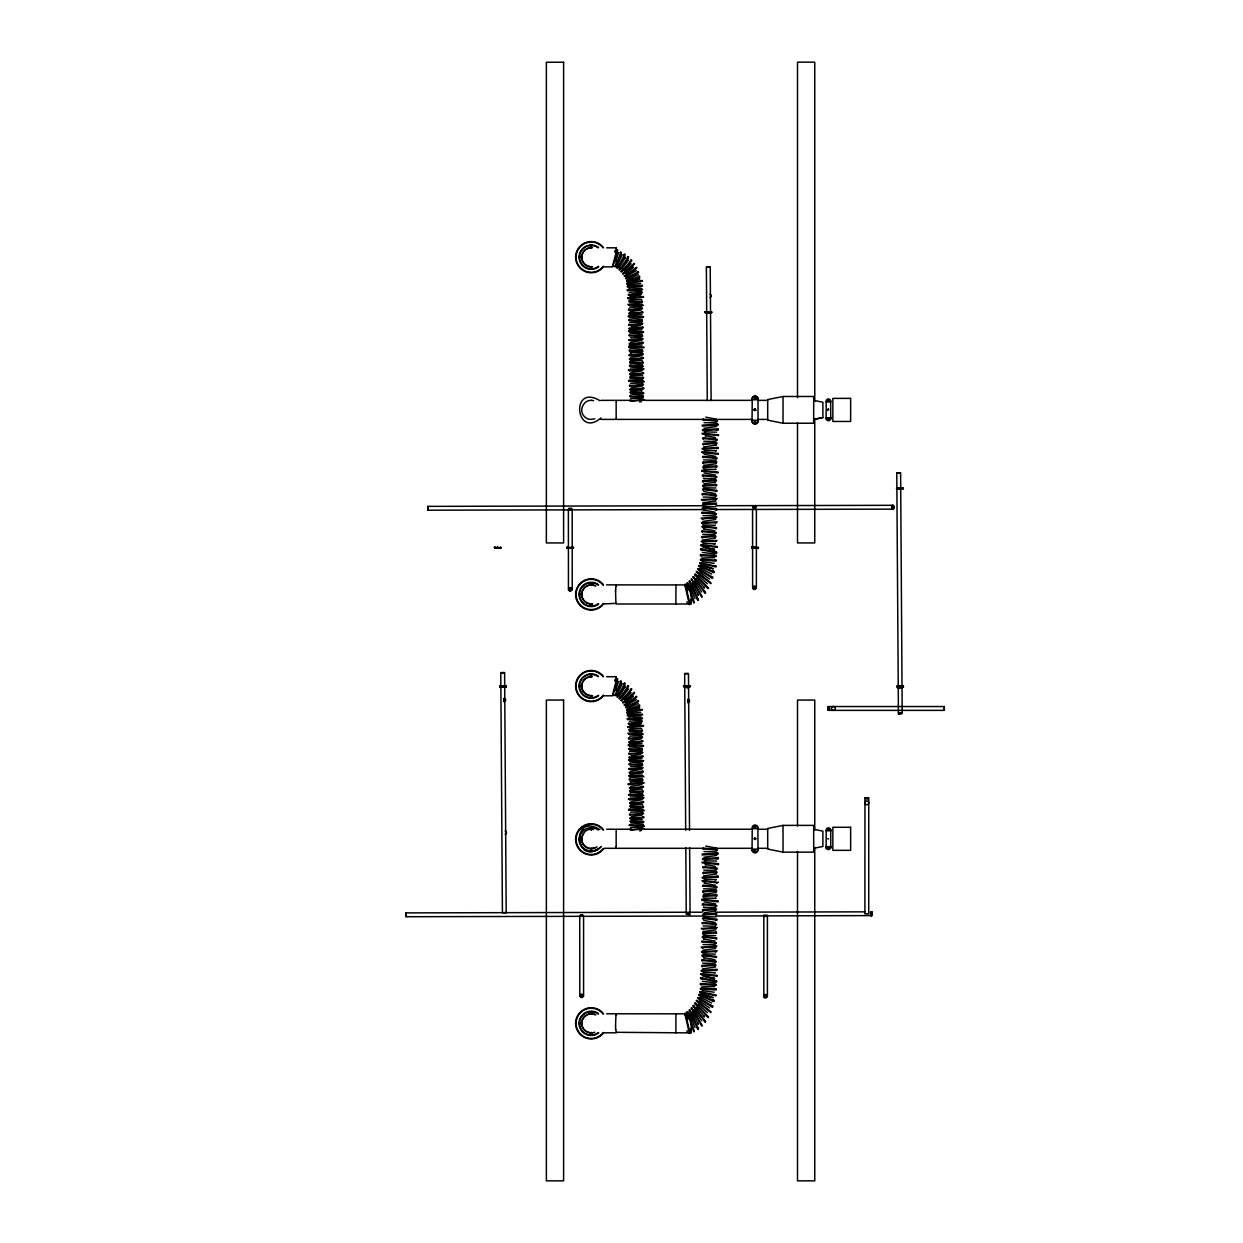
<?xml version="1.0" encoding="UTF-8"?>
<svg xmlns="http://www.w3.org/2000/svg" width="1243" height="1243" viewBox="0 0 1243 1243"><rect width="100%" height="100%" fill="white"/><g stroke="black" fill="none" stroke-linecap="round" stroke-linejoin="round"><path stroke-width="1.5" d="M568.455 589.726L568.377 509.49L572.215 509.49L572.215 589.726L568.641 589.726M579.797 996.296L579.735 916.06L583.573 916.06L583.573 996.296L579.999 996.296M752.559 509.91L752.621 588.25L756.381 588.25L756.381 509.91M763.839 996.606L763.839 916.371M829.407 710.297L829.407 706.537L944.307 706.537L944.307 710.375L829.407 710.375L829.407 708.945M864.895 913.76L864.957 798.861L868.733 798.861L868.733 913.76M944.307 710.297L944.307 706.537M871.809 915.407L870.644 915.656L870.628 911.834L871.778 911.834L871.794 915.656L871.778 911.834M892.381 509.071L892.365 505.311L892.396 506.724M716.201 509.537L893.515 509.133L893.546 507.719L893.515 505.311L716.186 505.715M615.565 591.482L615.922 603.414M570.879 589.384C568.812 589.042 571.998 589.617 569.434 589.788M754.206 588.172C754.812 587.022 754.081 587.908 754.206 588.964M615.565 591.559L615.627 589.306M405.979 914.801L406.01 916.728L406.01 912.89L702.202 912.207M704.579 509.568L427.747 510.205L427.716 507.797L427.747 506.367L702.637 505.746M758.028 421.439L758.044 398.63M752.046 850.336L752.233 826.89A3.061 3.061 0 0 1 757.888 826.875L758.028 850.321M826.098 418.705L826.238 400.479A2.377 2.377 0 0 1 830.65 400.526L830.744 418.705M615.627 589.4L616.155 584.863L616.45 586.028M758.059 399.826L757.888 397.978A3.061 3.061 0 0 0 752.233 397.993L752.046 421.439M758.059 827.589L757.997 828.724L752.093 828.661M830.759 401.023L830.712 401.909L826.129 401.909M826.067 830.744L830.775 830.806L830.635 829.361A2.377 2.377 0 0 0 826.238 829.376L826.098 847.602M830.775 830.806L830.759 829.92L830.744 847.602M752.046 420.305L752.201 422.03A3.061 3.061 0 0 0 757.873 422.076L758.012 420.243L752.046 420.258L751.999 421.144M752.201 850.927L752.046 849.14L758.012 849.14L757.873 850.973A3.061 3.061 0 0 1 752.201 850.973M751.999 850.103L752.046 849.202M826.051 418.487L830.728 417.788L830.619 419.202A2.377 2.377 0 0 1 826.207 419.202L826.207 419.171M826.098 846.669L826.207 848.099A2.377 2.377 0 0 0 830.619 848.099L830.728 846.669L826.098 846.716L826.207 848.068M503.928 699.141C505.342 701.285 503.741 699.887 504.378 699.84M702.171 426.131L718.097 424.997L716.512 425.277M702.171 425.122L718.05 424.189L716.465 424.453M702.171 433.279L718.625 434.848M702.466 429.829L718.392 428.788M702.155 433.931L718.578 435.594M702.528 430.637L718.392 429.705L716.791 429.969M704.02 422.667L716.232 422.853M703.849 428.353L716.729 426.473M702.311 449.236L718.174 448.303L716.574 448.583M702.248 448.443L718.159 447.387M703.802 441.281L716.015 441.451M703.631 446.967L716.496 445.087M704.113 450.587L716.325 450.774L715.113 450.883M703.569 459.879L715.797 460.143M701.301 499.562L717.164 498.629L715.595 498.894M703.895 469.201L716.108 469.388L714.896 469.497M703.973 472.915L715.486 475.028M701.083 518.176L716.947 517.243L715.378 517.508M703.678 487.815L715.89 487.986M703.756 491.529L715.284 493.564M702.746 521.407L715.626 519.527M702.699 534.335L714.927 534.506M702.528 540.021L715.393 538.219M715.719 456.414L704.191 454.239M715.58 478.757L703.367 478.415L704.563 478.586M718.345 454.301L701.938 452.452L703.538 452.809M718.407 453.446L701.969 451.784L703.569 452.126M715.346 497.355L703.15 497.029M715.844 500.991L702.979 502.716M718.128 472.915L701.72 471.05L703.32 471.423M718.19 472.06L701.751 470.398L703.352 470.74M715.673 506.678L703.46 506.352L704.657 506.507M715.455 525.292L703.243 524.966M717.289 521.842L701.378 522.79L702.932 522.868M717.071 540.441L701.161 541.404L702.715 541.482M717.242 547.355L700.834 545.491L702.435 545.863M717.32 546.5L700.866 544.838L702.466 545.18M702.171 855.029L718.097 853.879L716.512 854.174M702.171 854.019L718.05 853.086L716.465 853.351M702.155 862.828L718.578 864.491L716.916 864.506M702.171 862.176L718.64 863.636M702.528 859.535L718.392 858.587L716.791 858.866M702.466 858.727L718.392 857.577M704.02 851.564L716.232 851.735M702.311 878.133L718.174 877.201L716.574 877.465M702.248 877.34L718.174 876.191L716.574 876.47M703.849 857.25L716.714 855.448M703.802 870.162L716.015 870.349L714.803 870.473M703.631 875.864L716.496 873.969M704.113 879.485L716.325 879.671L715.113 879.78M703.569 888.776L715.797 889.04M701.301 928.459L717.164 927.527L715.595 927.791M703.895 898.099L716.108 898.269L714.896 898.394M703.973 901.812L715.502 903.847M701.083 947.073L716.947 946.141L715.378 946.405M703.678 916.697L715.89 916.883M703.756 920.426L715.284 922.461M701.207 971.187L717.071 970.255L715.471 970.519M701.161 970.395L717.071 969.338M702.746 950.305L715.626 948.502M702.699 963.216L714.927 963.403M702.528 968.918L715.393 967.101M715.719 885.311L704.191 883.136L705.325 883.478M715.58 907.639L703.367 907.312L704.563 907.483M718.407 882.344L701.969 880.681L703.569 881.023M715.346 926.253L703.15 925.926M715.844 929.888L702.979 931.613L704.237 931.582M718.128 901.812L701.72 899.948L703.32 900.32M718.19 900.957L701.751 899.295L703.352 899.637M715.673 935.575L703.46 935.249L704.657 935.404M715.455 954.173L703.243 953.847L704.439 954.018M717.289 950.724L701.378 951.781L702.932 951.765M717.242 976.252L700.834 974.388L702.435 974.761M717.32 975.398L700.866 973.735L702.466 974.077M570.335 589.772L571.143 589.788M580.792 996.342L582.081 996.094M614.726 252.08L614.881 250.729M614.726 680.962L614.881 679.61M427.747 510.205L427.747 506.367M406.01 916.728L704.144 916.044M573.52 547.697L571.05 546.951M570.708 589.182L570.226 589.772M571.065 589.741L571.159 588.84M581.74 996.824L582.516 996.094M704.734 312.335L705.527 312.335L704.719 312.35M711.524 312.195C710.841 312.35 711.4 312.677 711.167 311.651C716.621 313.562 693.796 311.309 711.524 312.77M687.954 700.384L688.109 701.503L688.032 700.415M755.868 398.04C754.299 398.133 754.703 398.102 755.837 397.838M755.651 422.667C754.703 421.688 754.283 422.309 755.822 422.511M752.497 546.967L758.525 547.697L751.72 548.116M755.324 588.048L753.615 588.296L754.889 587.38M754.268 850.989C755.853 851.781 755.449 850.538 754.268 851.284M829.034 400.666L827.838 400.308L828.988 400.805M828.972 419.373L827.885 419.342M829.034 829.563L827.807 829.361L829.034 829.252M829.423 848.223L828.444 849.218L827.465 848.239M897.104 487.707L903.412 488.452L897.384 489.214L897.399 487.722L896.591 488.033M683.557 686.245C690.036 690.751 690.486 683.961 690.409 686.695M903.614 686.695C902.045 684.473 904.314 687.907 902.744 687.224M616.155 400.65L616.155 419.124M615.86 586.121L616.31 585.235M616.155 829.532L616.155 848.006M616 1014.055L615.549 1025.211M503.477 686.959L502.172 686.54L503.431 686.167M707.516 312.754L708.168 311.822M687.239 686.183L687.022 687.239L686.291 686.369M754.05 409.864L754.532 409.025M755.666 410.206L755.34 409.087M754.517 838.062L755.713 838.668L755.247 839.584M899.109 488.685L900.491 488.623M900.569 686.804L899.466 686.245M752.093 398.692L752.248 398.055A3.061 3.061 0 0 1 757.904 398.04M758.075 421.144L757.873 422.03A3.045 3.045 0 0 1 752.201 422.03M830.619 419.171L830.728 417.819L826.098 417.819M830.619 848.052L830.728 846.716M616.388 603.321L604.3 603.927M616.388 695.179L616.155 676.72L606.615 676.72M615.673 1029.437L616.388 1032.218M614.99 265.847C614.12 270.725 623.069 247.823 620.148 252.702M614.99 694.744C614.12 699.623 623.069 676.72 620.148 681.599M615.44 266.064C614.524 270.927 623.66 248.149 620.708 252.997M615.44 694.961C614.524 699.825 623.66 677.047 620.708 681.894M615.891 261.45L618.548 252.484M615.891 690.347L618.548 681.366M622.261 254.66L617.072 265.862M622.261 683.541L617.072 694.744M612.473 266.204L616.963 249.625L616.155 251.288M612.473 695.101L616.777 678.523M616.839 251.552L617.647 249.905L613.032 266.375M616.839 680.449L617.647 678.802L613.032 695.272M753.507 587.551L754.33 587.38M754.75 588.203L754.656 587.349M829.376 419.59L827.496 419.59M827.885 847.975L828.972 848.596L828.009 847.726M617.243 267.385C615.813 272.108 627.451 249.998 623.939 254.691M617.243 696.266C615.813 701.005 627.451 678.896 623.939 683.588M617.616 267.633C616.14 272.326 627.948 250.356 624.406 255.017M617.616 696.531C616.14 701.223 627.948 679.253 624.406 683.914M500.991 547.479L494.077 547.697L500.991 547.914M566.839 547.262L566.839 548.116M506.336 686.897C505.513 684.194 506.569 687.938 505.559 687.224M571.05 548.443L573.629 547.697M683.541 686.245L689.818 685.732M751.735 547.262L751.735 548.116M758.494 547.914L757.609 548.443L758.23 547.106M896.607 488.033L896.623 488.872M903.366 488.685L902.48 489.198L903.117 487.862M496.858 548.225L498.101 548.039L497.542 547.215M708.728 312.692L707.407 312.739M754.221 409.304L754.408 410.61M755.573 410.408L755.495 409.227M686.167 686.385L687.488 686.307M687.519 686.804L686.4 687.115M754.392 826.471C756.086 829.609 754.936 823.472 755.309 827.667M754.221 838.357L754.128 839.18M755.713 838.668L754.61 839.413M900.74 686.804L899.357 686.54L900.6 686.649M606.615 247.823L616.155 247.823L616.233 266.888M616.155 1015.003L616.155 1013.76L616.45 1014.925M619.325 269.125C617.351 273.569 631.506 252.873 627.466 257.254M619.325 698.022C617.351 702.466 631.506 681.77 627.466 686.152M619.635 269.405C617.647 273.817 631.941 253.261 627.855 257.612M755.682 423.459L755.666 421.113L753.646 422.294L755.697 423.335L754.33 423.459M619.635 698.302C617.647 702.715 631.941 682.158 627.855 686.509M829.532 829.407L829.003 830.324L827.418 829.407L829.003 828.506L829.532 829.407M829.003 848.223L827.885 848.239M624.763 258.202L625.617 257.208L619.356 267.245M624.763 687.099L625.617 686.105L619.356 696.142M621.236 271.067C618.796 275.107 635.142 256.384 630.636 260.331M621.236 699.964C618.796 703.989 635.142 685.281 630.636 689.228M621.516 271.378C619.045 275.387 635.515 256.819 630.978 260.735M621.516 700.275C619.045 704.284 635.515 685.716 630.978 689.632M687.938 701.953L688.591 700.524M754.579 826.409L754.579 827.465M764.989 996.171L765.719 997.057L766.356 995.721M624.172 270.461C622.463 272.87 633.495 261.76 630.512 264.091M624.172 699.358C622.463 701.767 633.495 690.657 630.512 692.988M497.977 547.386L496.936 547.34L497.107 548.349M708.65 312.832L707.609 312.987M502.281 686.245L503.151 685.981M755.542 410.206L754.081 409.895M827.916 410.299L828.646 409.102M754.703 547.231L754.765 548.427L755.573 547.526M500.882 548.116L500.09 548.443L500.727 547.106M566.824 547.262L568.688 546.967M573.489 548.116L572.712 548.443L573.349 547.106M751.72 547.262L752.528 546.967L752.512 548.427L752.217 546.951M622.976 273.196C620.148 276.707 638.249 260.455 633.402 263.873M622.976 702.093C620.148 705.589 638.249 689.352 633.402 692.771M623.225 273.553C620.381 277.034 638.591 260.937 633.712 264.324M623.225 702.45C620.381 705.915 638.591 689.834 633.712 693.221M600.99 417.974C575.291 439.432 570.366 382.844 599.887 400.681M600.99 846.871C575.291 868.313 570.366 811.726 599.887 829.578M625.851 273.056C623.877 275.169 636.23 265.474 632.967 267.494M625.851 701.953C623.877 704.066 636.23 694.371 632.967 696.391M624.561 275.495C621.438 278.385 640.782 264.977 635.686 267.804M624.561 704.393C621.438 707.283 640.782 693.874 635.686 696.686M624.778 275.915C621.624 278.774 641.093 265.536 635.965 268.317M624.778 704.812C621.624 707.671 641.093 694.433 635.965 697.214M754.19 397.17L755.977 397.154M569.822 588.498L569.496 589.741M754.19 826.051L755.977 826.051M755.962 852.03L754.175 852.03M765.719 996.529L765.719 997.274M627.187 275.899L626.317 276.474L636.338 270.601M636.338 699.498L626.456 705.371M707.562 311.993L708.603 312.04M900.522 687.068L899.481 686.711M499.826 685.872L506.181 685.887M625.944 277.95C622.634 280.203 642.693 269.824 637.473 271.999M625.944 706.847C622.634 709.1 642.693 698.706 637.473 700.897M626.13 278.463C622.805 280.669 642.988 270.477 637.737 272.621M626.13 707.36C622.805 709.567 642.988 699.374 637.737 701.518M765.051 996.606L766.076 996.264L764.911 996.389M638.265 274.656L627.295 279.38M638.265 703.554L627.295 708.261M581.988 996.777L581.693 996.342M710.126 297.388L710.375 297.295A1.709 1.709 0 0 0 710.375 294.342L709.971 294.171M569.978 588.762L570.521 590.518M505.652 834.084L505.233 834.255A1.709 1.709 0 0 0 505.233 830.961L505.652 831.132M627.109 280.576C623.722 282.145 643.983 274.843 638.762 276.381M627.109 709.458C623.722 711.043 643.983 703.74 638.762 705.278M627.264 281.229C623.877 282.751 644.262 275.666 638.995 277.158M627.264 710.126C623.877 711.649 644.262 704.563 638.995 706.055M900.15 489.167L899.279 488.856M686.493 686.027L687.27 686.058M827.683 838.637L828.568 839.087M628.678 282.006L627.606 282.347L639.819 278.976L632.143 280.98M628.678 710.903L627.606 711.245L639.819 707.873L632.143 709.877M641.155 294.125L630.263 296.906M594.775 418.813L590.068 419.419A9.54 9.54 0 0 1 583.899 416.032C578.725 410.237 583.464 400.075 591.233 400.355M594.775 847.71L590.068 848.301A9.54 9.54 0 0 1 583.899 844.929C578.725 839.134 583.464 828.972 591.233 829.236A9.54 9.54 0 0 1 593.61 829.594M637.799 294.886L639.834 294.405M637.799 723.783L641.155 723.022L630.263 725.803M628.911 281.757L630.108 281.477M628.911 710.654L630.108 710.375M631.102 311.511L630.123 311.744L641.186 310.02M631.289 326.738C628.647 327.593 644.107 325.153 640.176 325.355M641.714 340.52L630.512 342.182M641.916 355.731L630.714 357.394M631.289 755.635C628.647 756.474 644.107 754.05 640.176 754.252M641.714 769.401L630.512 771.08M641.916 784.628L630.714 786.291M707.267 400.619L706.381 267.09L707.811 267.027L710.219 267.059L711.105 400.603M898.425 712.892L896.778 472.915L898.705 472.853L900.616 472.899L902.2 712.876L898.44 712.907L902.2 712.876M502.421 912.642L500.774 672.681L502.188 672.618L504.611 672.649L506.196 912.626L502.918 912.688M685.685 830.371L684.66 673.613L686.074 673.551L688.482 673.582L689.523 830.34M506.119 912.642L505.233 912.595M686.245 914.118L690.02 914.693M628.072 283.124L626.705 283.42L642.305 280.467M628.072 712.021L626.705 712.301L642.305 709.349M628.834 295.119C625.089 296.036 646.842 291.903 641.357 292.758M628.834 724.016C625.089 724.933 646.842 720.8 641.357 721.655M628.725 294.436C624.949 295.306 646.78 291.39 641.279 292.198M783.028 396.486L767.692 399.562L767.692 420.165L783.028 423.241L813.683 423.241L813.683 396.486L783.028 396.486L783.028 423.241M628.725 723.333C624.949 724.203 646.78 720.287 641.279 721.095M783.028 825.383L767.692 828.46L767.692 849.062L783.028 852.139L813.683 852.139L813.683 825.383L783.028 825.383L783.028 852.139M628.135 283.668L626.767 283.948L642.413 281.151M822.882 417.586L813.683 419.404L822.882 417.586L822.882 402.25L813.683 400.355M628.135 712.565L626.767 712.845L642.413 710.048M813.683 848.301L822.882 846.483L822.882 831.147L813.683 829.236M714.772 482.626C718.563 481.709 700.834 484.117 704.455 484.071M714.772 911.523C718.563 910.606 700.834 913.015 704.455 912.968M639.632 401.955L641.528 401.613M639.632 830.852L641.528 830.51M629.113 297.745L627.731 297.963L643.486 296.518M629.3 312.972C625.555 313.858 647.587 311.807 641.947 311.807M629.502 328.183C625.757 329.084 647.774 327.033 642.149 327.033M629.704 343.41C625.944 344.295 647.976 342.245 642.336 342.245M629.906 358.621C626.146 359.522 648.178 357.471 642.538 357.471M630.092 373.848C626.348 374.733 648.364 372.682 642.74 372.682M630.294 389.075C626.534 389.96 648.566 387.909 642.926 387.909M644.697 399.951L630.683 401.318M629.113 726.642L627.731 726.86L643.486 725.415M629.3 741.869C625.555 742.755 647.587 740.704 641.947 740.704M629.502 757.08C625.757 757.981 647.774 755.93 642.149 755.93M629.704 772.307C625.944 773.193 647.976 771.142 642.336 771.142M629.906 787.518C626.146 788.419 648.178 786.368 642.538 786.368M630.092 802.745C626.348 803.631 648.364 801.58 642.74 801.58M630.294 817.956C626.534 818.857 648.566 816.806 642.926 816.806M628.974 309.771C625.136 310.672 647.183 308.637 641.606 308.621M629.16 324.998C625.338 325.899 647.37 323.848 641.808 323.833M629.362 340.209C625.54 341.11 647.572 339.075 642.01 339.059M629.564 355.436C625.726 356.337 647.774 354.286 642.211 354.286M629.766 370.663C625.928 371.564 647.96 369.513 642.398 369.497M629.952 385.874C626.13 386.775 648.162 384.724 642.6 384.724M628.974 738.668C625.136 739.569 647.183 737.519 641.606 737.519M629.16 753.895C625.338 754.796 647.37 752.745 641.808 752.73M629.362 769.106C625.54 770.007 647.572 767.956 642.01 767.956M629.564 784.333L628.166 784.551L643.921 783.106M629.766 799.544C625.928 800.445 647.96 798.41 642.398 798.394M629.952 814.771C626.13 815.672 648.162 813.621 642.6 813.621M628.911 309.087C625.058 309.927 647.152 308.124 641.59 308.062M629.113 324.314C625.26 325.153 647.354 323.335 641.776 323.289M629.3 339.525C625.462 340.38 647.541 338.562 641.978 338.5M629.502 354.752C625.664 355.591 647.743 353.773 642.18 353.727M629.704 369.963L628.29 370.165L644.092 368.891M629.89 385.19C626.052 386.029 648.131 384.211 642.569 384.165M630.092 400.401C626.254 401.256 648.333 399.438 642.771 399.376M628.911 737.985C625.058 738.824 647.152 737.006 641.59 736.959M629.113 753.196C625.26 754.05 647.354 752.233 641.776 752.17M629.3 768.423C625.462 769.262 647.541 767.459 641.978 767.397M629.502 783.634L628.088 783.851L643.905 782.562M629.704 798.861L628.29 799.063L644.092 797.788M629.89 814.087C626.052 814.926 648.131 813.108 642.569 813.062M630.092 829.299C626.254 830.153 648.333 828.335 642.771 828.273M629.144 298.304L627.746 298.506L643.548 297.217M629.331 313.531C625.586 314.37 647.65 312.552 642.01 312.506M629.533 328.742C625.773 329.597 647.852 327.764 642.196 327.717M629.735 343.969C625.975 344.808 648.054 342.99 642.398 342.944M629.921 359.18C626.177 360.035 648.24 358.202 642.6 358.155M630.123 374.407C626.363 375.246 648.442 373.428 642.786 373.382M630.325 389.618C626.565 390.473 648.644 388.655 642.988 388.593M629.144 727.202L627.746 727.388L643.548 726.114M629.331 742.413C625.586 743.267 647.65 741.449 642.01 741.387M629.533 757.64C625.773 758.479 647.852 756.661 642.196 756.614M629.735 772.851C625.975 773.705 648.054 771.887 642.398 771.825M629.921 788.078C626.177 788.932 648.24 787.099 642.6 787.052M630.123 803.304C626.363 804.143 648.442 802.325 642.786 802.279M630.325 818.515C626.565 819.37 648.644 817.537 642.988 817.49M637.721 295.181L639.772 294.917M637.721 724.079L641.124 723.752L630.061 725.477M629.968 284.663L628.927 284.802L640.735 283.466M641.015 291.08L629.346 292.416M629.968 713.56L628.927 713.684L640.735 712.348M641.015 719.977L629.346 721.313M716.294 443.891C720.924 443.067 698.877 444.528 703.538 444.73M716.077 462.505C720.691 461.681 698.659 463.142 703.32 463.344M715.859 481.103C720.474 480.295 698.442 481.74 703.103 481.958M715.642 499.717C720.272 498.94 698.348 500.292 702.885 500.572M715.424 518.331C720.054 517.539 698.131 518.906 702.668 519.17M715.207 536.945C719.837 536.153 697.913 537.504 702.435 537.784M716.294 872.788C720.924 871.996 699.017 873.347 703.538 873.627M716.077 891.402C720.707 890.61 698.799 891.961 703.32 892.241M715.859 910C720.474 909.177 698.442 910.637 703.103 910.855M715.642 928.614C720.256 927.791 698.224 929.251 702.885 929.453M715.424 947.228C720.039 946.405 697.991 947.865 702.668 948.067M715.207 965.842C719.837 965.05 697.913 966.401 702.435 966.681M716.341 466.187C721.08 465.364 699.032 466.809 703.585 467.042M716.123 484.801C720.862 483.978 698.815 485.423 703.367 485.64M715.906 503.415C720.66 502.607 698.737 503.959 703.15 504.254M716.341 895.084C721.095 894.292 699.172 895.644 703.585 895.923M716.123 913.698C720.862 912.859 698.815 914.32 703.367 914.537M715.906 932.312C720.645 931.473 698.597 932.918 703.15 933.151M716.356 467.182C721.064 466.42 699.094 467.586 703.631 467.865M716.139 485.795C720.847 485.034 698.877 486.199 703.414 486.464M715.921 504.409C720.629 503.648 698.659 504.798 703.196 505.078M715.704 523.023C720.427 522.293 698.566 523.35 702.979 523.691M715.471 541.637C720.194 540.907 698.348 541.964 702.761 542.305M716.356 896.079C721.08 895.348 699.219 896.421 703.631 896.762M716.139 914.693C720.862 913.962 699.001 915.019 703.414 915.361M715.921 933.307C720.629 932.545 698.659 933.695 703.196 933.975M715.704 951.92C720.412 951.144 698.426 952.309 702.979 952.589M716.248 443.067C720.862 442.29 698.892 443.456 703.538 443.735M716.03 461.666C720.645 460.904 698.675 462.07 703.305 462.349M715.813 480.28C720.443 479.549 698.582 480.621 703.087 480.963M715.16 536.121C719.775 535.345 697.789 536.51 702.435 536.79M716.248 871.965C720.878 871.219 699.017 872.291 703.538 872.633M716.03 890.563C720.645 889.802 698.675 890.967 703.305 891.247M715.813 909.177C720.427 908.415 698.457 909.581 703.087 909.86M715.16 965.003C719.775 964.273 697.929 965.345 702.435 965.687M630.061 296.58L641 294.793M631.04 372.682L641.978 370.896M631.242 387.894L642.18 386.122M630.248 740.688L641.186 738.917M631.04 801.564L641.978 799.793M631.242 816.791L642.18 815.004M716.279 463.686L703.414 465.504L704.672 465.472M716.279 892.583L703.414 894.385L704.672 894.354M900.553 472.915L896.778 472.915M898.44 714.041L902.138 713.404L898.44 714.057M641.714 299.408L629.983 299.625M641.404 307.037L629.673 307.239M631.071 314.712L630.046 314.79L641.916 314.634M641.606 322.248L629.735 322.403M631.273 329.923L630.232 330.001L641.963 329.799M630.962 337.552C628.135 337.941 644.527 337.63 640.378 337.381M631.164 352.763L630.123 352.841L641.994 352.686M632.066 390.815C629.238 391.203 645.63 390.892 641.466 390.644M641.714 728.305L629.983 728.522M641.404 735.918L629.673 736.136M631.071 743.609L630.046 743.671L641.916 743.532M630.76 751.223L629.735 751.3L641.606 751.145M631.273 758.82L630.232 758.898L641.963 758.681M630.962 766.434C628.135 766.838 644.527 766.527 640.378 766.278M631.164 781.661L630.123 781.738L641.994 781.583M642.196 796.81L630.325 796.949M632.066 819.696C629.238 820.1 645.63 819.79 641.466 819.541M630.683 830.215L644.511 828.77M628.601 285.983L627.264 286.061L642.491 285.284M628.601 714.88L627.264 714.958L642.491 714.181M628.632 290.52L627.264 290.582L642.491 289.805M628.632 719.402L627.264 719.479L642.491 718.703M828.351 408.994L827.636 409.708L828.506 409.149M899.606 487.955L900.46 488.297M754.734 547.2L754.346 547.93M754.734 838.031L755.682 838.885M628.57 289.697L627.202 289.759L642.491 289.153M628.57 718.594L627.202 718.656L642.491 718.05M628.601 286.667L627.264 286.729L642.553 286.108M628.601 715.564L627.264 715.611L642.553 715.005M702.932 515.643L715.145 515.892M703.025 543.564L715.238 543.828L714.01 543.937M702.932 944.54L715.145 944.789M703.025 972.461L715.238 972.725L714.01 972.834M701.813 558.029L714.756 557.687M701.813 986.926L714.756 986.585M500.463 687.208C498.148 687.084 501.317 683.961 500.463 687.208L500.478 685.748M684.147 687.208L684.132 685.732M897.353 687.208C897.042 683.153 895.162 691.061 903.04 687.224M589.586 245.601L592.631 245.57M589.788 268.768L592.833 268.737M589.586 582.874L592.631 582.843M589.788 606.04L592.833 606.009M589.586 674.498L592.631 674.467M589.788 697.649L592.833 697.634M616.233 848.301L616.155 846.545M589.788 850.958L592.833 850.942M589.586 1011.771L592.631 1011.74M589.788 1034.922L592.833 1034.906M629.424 300.651C625.804 300.884 647.075 301.816 641.637 301.21M629.611 315.877L628.29 315.877L643.517 316.577M629.813 331.104L628.476 331.104L643.719 331.788M630.015 346.315L628.678 346.315L643.905 347.015M630.217 361.542C626.596 361.76 647.867 362.692 642.429 362.086M630.403 376.753C626.783 376.986 648.054 377.919 642.615 377.313M630.605 391.98C626.985 392.198 648.256 393.13 642.817 392.524M590.068 603.927L592.46 603.927M502.685 672.603L504.534 672.634M502.685 672.712L500.774 672.681M629.424 729.548C625.804 729.781 647.075 730.713 641.637 730.107M629.611 744.775L628.29 744.775L643.517 745.458M629.813 759.986L628.476 760.001L643.719 760.685M630.015 775.212C626.394 775.446 647.665 776.378 642.227 775.756M630.217 790.439C626.596 790.657 647.867 791.589 642.429 790.983M630.403 805.65C626.783 805.884 648.054 806.816 642.615 806.194M630.605 820.877C626.985 821.095 648.256 822.027 642.817 821.421M752.093 399.78L757.997 399.764M892.35 505.559C894.152 504.58 894.307 510.236 892.35 508.884M892.334 505.87L893.531 505.87M892.334 506.274L893.546 506.258M892.334 506.724L893.484 506.724M892.334 507.222L893.484 507.222M892.334 507.719L893.484 507.719M892.334 508.185L893.484 508.185M892.35 508.589L893.499 508.573M568.688 548.443L566.824 548.116M903.024 685.732L897.353 685.732L897.648 687.208M505.854 687.224L499.826 687.053M715.75 912.176L864.817 911.849M870.644 911.896L871.794 912.082M870.644 912.082L871.809 912.393M871.809 912.782L870.659 912.393M870.597 913.248L871.809 913.248M870.597 913.745L871.809 913.745M870.597 914.242L871.809 914.242M579.797 915.516L583.511 915.516M870.613 914.708L871.809 914.708M870.613 915.097L871.809 915.097M715.766 916.013L871.794 915.594M763.575 996.606L767.413 996.606L767.413 916.371L763.637 916.371M582.05 256.928L579.378 256.928L582.05 257.41M628.585 260.098L621.562 269.063M592.46 266.888L590.068 266.888A9.556 9.556 0 0 1 581.693 256.804A9.556 9.556 0 0 1 591.233 247.823M604.3 266.888L612.908 266.888M641.108 288.081L628.678 287.801L629.781 287.817M629.098 305.172C625.384 305.39 646.671 306.337 641.326 305.716M629.3 320.383C625.586 320.616 646.873 321.549 641.512 320.943M629.502 335.61C625.788 335.828 647.059 336.775 641.714 336.154M629.688 350.821C625.975 351.054 647.261 351.987 641.916 351.381M629.89 366.048C626.177 366.265 647.463 367.213 642.103 366.592M630.092 381.259L628.74 381.259L643.967 381.958M630.294 396.486C626.565 396.719 647.852 397.651 642.507 397.045M600.99 400.355L631.506 400.355M644.931 400.355L752.357 400.355M758.106 400.355L767.692 400.355M600.99 419.404L703.616 419.404M715.906 419.419L752.357 419.404M757.997 419.404L767.692 419.404M752.807 506.849L756.132 506.849M752.807 507.999L756.132 507.999M568.641 508.34L571.951 508.34M606.615 584.863L687.41 584.94M582.05 594.201L579.378 594.201L582.05 594.682M616.077 604.005L691.248 604.005L691.248 586.121M582.05 685.825L579.378 685.825L582.05 686.307M628.585 688.995L621.562 697.96M592.46 695.785L590.068 695.785A9.556 9.556 0 0 1 581.693 685.701A9.556 9.556 0 0 1 591.233 676.72M604.3 695.785L612.908 695.785M641.108 716.978L628.678 716.698L629.781 716.714M629.098 734.054C625.384 734.287 646.671 735.219 641.326 734.613M629.3 749.28C625.586 749.513 646.873 750.446 641.512 749.824M629.502 764.507C625.788 764.725 647.059 765.657 641.714 765.051M629.688 779.718C625.975 779.951 647.261 780.884 641.916 780.278M629.89 794.945L628.538 794.945L643.765 795.629M867.769 797.711C871.623 798.798 862.067 798.363 865.858 797.711M864.957 797.711L868.671 797.711M630.092 810.156L628.74 810.156L643.967 810.84M606.615 829.236L631.506 829.236M644.931 829.236L752.357 829.236M758.106 829.236L767.692 829.236M582.05 839.118L579.378 839.118L582.05 839.615M604.3 848.301L703.616 848.301C698.877 847.462 721.593 849.699 716.791 849.792M715.269 848.301L752.357 848.301M757.997 848.301L767.692 848.301M865.454 913.76L868.173 913.76M580.699 914.91L582.61 914.91M581.879 997.088L581.522 995.969M606.615 1013.76L687.41 1013.837M582.05 1023.098L579.378 1023.098L582.05 1023.579M604.3 1032.809L616.233 1032.809M629.315 319.575C625.571 319.746 646.919 320.927 641.559 320.259M629.502 334.787C625.773 334.957 647.121 336.138 641.761 335.486M629.704 350.013C625.975 350.184 647.323 351.365 641.963 350.697M629.906 365.224C626.161 365.395 647.51 366.576 642.149 365.924M630.092 380.451L628.74 380.436L644.014 381.306M630.294 395.678C626.565 395.833 647.914 397.014 642.553 396.362M629.315 748.472C625.571 748.628 646.919 749.809 641.559 749.156M629.502 763.684C625.773 763.855 647.121 765.035 641.761 764.383M629.704 778.91C625.975 779.081 647.323 780.262 641.963 779.594M629.906 794.122C626.161 794.293 647.51 795.473 642.149 794.821M630.092 809.348L628.74 809.333L644.014 810.187M630.294 824.56C626.565 824.73 647.914 825.911 642.553 825.259M629.378 301.334C625.757 301.521 647.09 302.686 641.621 302.018M629.564 316.545L628.243 316.53L643.517 317.4M629.766 331.772C626.146 331.959 647.479 333.124 642.025 332.456M629.968 346.999L628.632 346.983L643.905 347.838M630.154 362.21C626.55 362.397 647.883 363.562 642.413 362.894M630.356 377.437C626.736 377.623 648.069 378.789 642.615 378.121M630.558 392.648C626.938 392.835 648.271 394.015 642.802 393.347M629.378 730.231C625.757 730.418 647.09 731.583 641.621 730.915M629.564 745.443L628.243 745.427L643.517 746.297M629.766 760.669C626.146 760.856 647.479 762.021 642.025 761.353M629.968 775.881L628.632 775.865L643.905 776.735M630.154 791.107C626.55 791.294 647.883 792.459 642.413 791.791M630.356 806.334C626.736 806.505 648.069 807.686 642.615 807.018M630.558 821.545C626.938 821.732 648.271 822.897 642.802 822.229M630.962 375.728L642.553 375.448M630.962 804.609L642.553 804.345M716.76 421.579C721.561 421.501 698.768 419.326 703.554 420.336M716.543 440.193C721.344 440.1 698.535 437.94 703.336 438.95M716.325 458.807C721.126 458.714 698.317 456.554 703.118 457.548M716.092 477.421C720.909 477.359 698.224 475.121 702.901 476.162M715.875 496.035C720.691 495.973 698.007 493.735 702.683 494.776M715.657 514.633C720.458 514.555 697.665 512.38 702.466 513.39M715.44 533.247C720.241 533.154 697.447 530.994 702.248 531.988M716.76 850.476C721.577 850.43 698.877 848.177 703.554 849.233M716.543 869.09C721.36 869.043 698.659 866.791 703.336 867.832M716.325 887.704C721.126 887.611 698.317 885.451 703.118 886.445M716.092 906.318C720.909 906.225 698.1 904.065 702.901 905.059M715.875 924.916C720.676 924.839 697.882 922.663 702.683 923.673M715.657 943.53C720.458 943.437 697.665 941.277 702.466 942.272M715.44 962.144C720.256 962.098 697.556 959.845 702.248 960.886M716.325 490.597C721.22 490.55 698.535 488.297 703.134 489.354M716.108 509.21C721.002 509.164 698.317 506.911 702.916 507.952M715.89 527.824C720.785 527.747 697.976 525.571 702.683 526.566M716.325 919.494C721.22 919.416 698.411 917.241 703.134 918.251M716.108 938.108C721.002 938.061 698.317 935.808 702.916 936.849M715.89 956.722C720.785 956.675 698.1 954.422 702.683 955.463M716.217 556.367L700.291 555.621L701.875 555.699M700.353 559.334L716.263 560.096L714.694 560.018M716.217 985.264L700.275 984.518L701.891 984.596M700.353 988.232L716.263 988.977L714.694 988.9M494.714 546.951L494.994 548.427L495.009 546.967M716.263 491.451C721.142 491.42 698.395 488.981 703.103 490.037M716.046 510.05C720.924 510.034 698.178 507.595 702.885 508.636M715.828 528.663C720.707 528.679 698.069 526.162 702.652 527.25M716.698 883.12C721.593 883.136 698.939 880.603 703.538 881.707M716.263 920.333C721.142 920.364 698.504 917.831 703.103 918.919M716.046 938.947C720.924 938.931 698.178 936.476 702.885 937.533M715.828 957.561C720.691 957.545 697.96 955.09 702.652 956.147M716.791 420.911C721.593 420.864 698.846 418.425 703.616 419.497M716.574 439.509C721.375 439.525 698.737 436.992 703.398 438.095M716.341 458.123C721.158 458.123 698.519 455.606 703.181 456.709M716.123 476.737C720.924 476.706 698.178 474.267 702.963 475.323M715.906 495.351C720.707 495.32 697.96 492.865 702.746 493.937M715.688 513.949C720.489 513.918 697.743 511.479 702.528 512.536M715.471 532.563C720.287 532.579 697.649 530.046 702.311 531.149M716.574 868.406C721.375 868.375 698.628 865.936 703.398 866.992M716.341 887.02C721.158 887.02 698.519 884.503 703.181 885.606M716.123 905.634C720.94 905.634 698.302 903.102 702.963 904.22M715.906 924.248C720.722 924.248 698.084 921.716 702.746 922.834M715.688 942.847C720.489 942.815 697.743 940.376 702.528 941.433M715.471 961.46C720.272 961.429 697.525 958.99 702.311 960.047M705.371 311.605L705.636 313.081L705.651 311.62M701.953 554.704L700.353 554.611L716.217 555.574L714.647 555.466M716.217 561.09L700.353 560.142L701.891 560.236M700.353 983.508L716.217 984.456L714.647 984.363M716.217 989.987L700.353 989.04L701.891 989.133M706.444 267.105L710.219 267.059M688.42 673.566L684.66 673.613M716.558 432.16L704.33 431.911L705.527 432.067M716.558 861.057L704.33 860.793L705.527 860.964M641.87 304.069L629.517 302.593M642.072 319.28L629.719 317.804M631.242 363.5L630.154 363.407L642.522 364.883M643.066 395.383L630.698 393.907M641.87 732.966L629.517 731.49M642.072 748.177L629.719 746.701M631.056 777.17L629.968 777.077L642.32 778.553M631.242 792.397L630.154 792.304L642.522 793.78M642.864 809.069L630.512 807.577M643.066 824.28L630.698 822.804M642.507 825.927L644.34 826.144L628.927 825.383M641.372 305.048L643.206 305.281L627.746 304.333M641.372 733.929L643.206 734.178L627.746 733.23M714.787 437.66C718.19 437.924 702.295 434.957 705.542 435.967M703.103 547.293L714.616 549.406L708.852 548.536M715.005 847.944L716.154 848.083L705.775 846.063M714.787 866.557C718.19 866.791 702.217 863.869 705.542 864.864M703.103 976.19L714.616 978.288L713.466 978.225M702.342 552.374L714.507 554.021M702.062 561.696L714.212 563.328M702.342 981.271L714.507 982.902M702.062 990.593L714.212 992.225M629.906 333.031L642.118 334.445M630.108 348.258L642.32 349.656M641.357 379.907L642.864 380.172L630.356 378.633M629.906 761.928L642.118 763.342M705.775 417.166L716.154 419.124M708.852 977.433L711.416 977.884M715.113 552.638L716.714 552.98L700.431 549.561L702.046 549.903M701.425 563.063L699.825 562.737L716.139 566.155L714.492 565.814M715.113 981.535L716.714 981.877L700.431 978.459L702.046 978.8M701.44 991.961L699.84 991.634L716.139 995.053L714.492 994.711M900.087 487.955L899.217 488.701M702.186 549.064L700.555 548.707L716.791 552.327L715.207 551.97M702.186 977.961L700.555 977.604L716.791 981.224L715.191 980.867M716.015 566.994L699.762 563.39L701.347 563.747M716.015 995.892L699.762 992.287L701.347 992.644M715.067 512.178L703.538 510.065L704.672 510.407M714.849 530.792L703.32 528.679L704.455 529.021M715.067 941.075L703.538 938.962L704.672 939.304M714.849 959.689L703.32 957.576L704.455 957.918M582.128 995.985L582.377 995.192M703.305 546.889L714.647 550.292L708.992 548.598M701.907 565.425L713.249 568.812L700.679 564.695M703.305 975.786L714.663 979.189L713.529 978.847M701.907 994.307L713.249 997.709L700.679 993.592M700.524 566.062L699.017 565.456L714.259 571.671L712.721 571.05M700.524 994.959L699.017 994.353L714.259 1000.553L712.721 999.931M712.472 571.982L713.995 572.619L698.861 566.233L700.337 566.87M712.472 1000.879L713.995 1001.516L698.861 995.13L700.337 995.752M642.165 345.01L630.434 345.228M642.367 360.237L630.636 360.439M642.056 367.85L630.325 368.052M642.258 383.077L630.527 383.279M642.445 398.288L630.714 398.506M642.165 773.907L630.434 774.109M642.367 789.134L630.636 789.336M642.258 811.959L630.527 812.176M642.445 827.185L630.714 827.387M700.213 568.331L711.633 574.095M700.213 997.228L711.633 1002.977M699.358 569.434L697.867 568.564L712.938 577.467L711.416 576.581M699.358 998.331L697.867 997.461L712.938 1006.364L711.416 1005.478M711.151 577.342L712.643 578.244L697.665 569.17L699.125 570.071M711.151 1006.24L712.643 1007.141L697.665 998.067L699.125 998.952M699.343 571.873L709.644 579.052M699.343 1000.755L709.644 1007.949M697.929 572.557L696.5 571.423L711.043 582.998M697.929 1001.454L696.5 1000.32L711.043 1011.895M697.711 573.07L696.282 571.92L710.747 583.651M697.711 1001.967L696.282 1000.817L710.747 1012.548M698.053 575.214L707.298 583.697M698.053 1004.111L707.298 1012.579M696.344 575.447L694.992 574.064L708.603 588.125M696.344 1004.344L694.992 1002.946L708.603 1017.023M706.91 587.271L708.261 588.685L694.744 574.484L696.064 575.882M706.91 1016.168L708.261 1017.582L694.744 1003.381L696.064 1004.779M896.591 488.872L897.399 489.198L897.384 487.722M696.391 578.259L704.626 587.97L703.802 587.022M696.391 1007.156L704.626 1016.867L703.802 1015.904M694.557 578.088L693.33 576.488L705.636 592.74L704.393 591.124M704.393 1020.021L705.636 1021.637L693.33 1005.385L694.526 1006.985M704.035 591.606L705.263 593.237L693.05 576.861L694.247 578.477M704.035 1020.503L705.263 1022.134L693.05 1005.758L694.247 1007.374M694.386 580.932L701.689 591.901M694.386 1009.829L701.689 1020.798M691.543 578.741L702.217 596.733M692.6 1009.409L691.543 1007.638L702.217 1025.63M691.217 579.067L701.798 597.184M692.273 1009.751L691.217 1007.964L701.798 1026.065M616.155 247.823L616.59 250.402M616.155 676.72L616.59 679.299M692.087 583.153L698.457 595.428L697.82 594.216M692.087 1012.051L698.457 1024.325L697.82 1023.113M690.486 582.687L689.616 580.792L698.426 600.027L697.541 598.116M690.486 1011.584L689.616 1009.689L698.426 1028.924L697.541 1026.998M690.098 582.998L689.244 581.087L697.944 600.431L697.059 598.505M690.098 1011.895L689.244 1009.984L697.944 1029.328L697.059 1027.402M689.57 584.863L694.977 598.551M689.57 1013.744L694.977 1027.448M688.202 584.598L687.534 582.641L694.371 602.575M688.202 1013.496L687.534 1011.538L694.371 1031.457M687.752 584.863L687.084 582.889L693.78 602.948M687.752 1013.76L687.084 1011.786L693.78 1031.845M686.913 586.028L688.125 590.239M686.913 1014.91L688.125 1019.136M690.813 599.716L691.248 601.224M690.813 1028.598L691.248 1030.105M685.81 586.199L685.344 584.226L690.129 604.347M685.81 1015.096L685.344 1013.123L690.129 1033.244M685.219 586.416L684.753 584.428L689.414 604.704M685.219 1015.313L684.753 1013.325L689.414 1033.586M686.975 601.705L687.27 603.368M686.975 1030.602L687.27 1032.265M406.01 912.89L406.041 914.801M758.012 849.187L758.075 850.088M615.673 1029.515L615.549 1025.133M579.611 255.747L579.642 258.793M579.611 593.02L579.642 596.065M579.611 684.644L579.642 687.69M579.611 837.937L579.642 840.998M579.611 1021.901L579.642 1024.962M689.632 847.757L690.067 913.558L686.245 913.589L685.81 847.788M684.427 685.748L684.427 687.208M828.258 707.096C829.314 704.517 829.407 712.519 828.258 709.815M814.755 401.411L814.755 62.15L797.509 62.15L797.509 397.542M814.755 418.86L814.755 542.942L797.509 542.942L797.509 422.744M814.755 829.951L814.755 700.058L797.509 700.058L797.509 826.067M814.755 847.4L814.755 1180.85L797.509 1180.85L797.509 851.284M767.351 915.221L763.637 915.221M765.595 996.171L765.362 997.554L765.362 996.171M754.579 587.209L754.579 589.12M754.33 587.209L754.33 589.12M691.248 1015.018L691.248 1032.902L616.155 1032.296M688.047 699.825L688.047 702.171M675.912 584.94L675.912 604.005M675.912 1013.837L675.912 1032.902M616.155 585.235L616.155 586.121M591.45 247.947L590.969 245.353L590.969 248.01M591.45 266.561L591.45 268.985L590.969 266.561M591.45 585.282L591.45 582.61L590.969 585.282M591.45 603.585L591.45 606.258L590.969 603.601M591.45 676.845L590.969 674.234L590.969 676.907M591.45 695.459L591.45 697.882L590.969 695.459M591.45 827.543L591.45 829.967M591.45 848.518L591.45 851.191L590.969 848.518M591.45 1014.179L591.45 1011.507L590.969 1014.179M591.45 1032.482L591.45 1035.155L590.969 1032.482M590.969 827.543L590.969 829.967M581.879 996.218L581.879 997.01M581.755 995.969L581.755 997.166M570.397 588.7L570.164 590.674L570.164 588.7M503.928 698.348A1.709 1.709 0 0 1 505.621 700.042A1.709 1.709 0 0 1 503.928 701.751M603.29 848.472A15.118 15.118 0 0 1 581.087 850.6A15.118 15.118 0 0 1 580.901 828.304A15.118 15.118 0 0 1 603.119 830.06M603.678 848.767A15.615 15.615 0 0 1 580.761 850.973A15.615 15.615 0 0 1 580.559 827.947A15.615 15.615 0 0 1 603.508 829.765M598.396 848.581A11.684 11.684 0 0 1 580.45 843.935A11.684 11.684 0 0 1 589.586 827.791L592.631 827.776A11.684 11.684 0 0 1 598.24 830.044M600.928 846.685A12.166 12.166 0 0 1 582.672 848.052A12.166 12.166 0 0 1 583.713 829.78M597.044 846.84A9.478 9.478 0 0 1 583.635 833.665M594.775 1032.203A9.556 9.556 0 0 1 592.46 1032.809L590.068 1032.824A9.556 9.556 0 0 1 582.144 1020.379A9.556 9.556 0 0 1 595.832 1014.925M603.29 1032.436A15.118 15.118 0 0 1 581.087 1034.564A15.118 15.118 0 0 1 580.901 1012.268A15.118 15.118 0 0 1 603.119 1014.024M603.678 1032.731A15.615 15.615 0 0 1 580.761 1034.937A15.615 15.615 0 0 1 580.559 1011.911A15.615 15.615 0 0 1 603.508 1013.729M598.396 1032.545A11.684 11.684 0 0 1 582.656 1031.302A11.684 11.684 0 0 1 582.532 1015.515A11.684 11.684 0 0 1 598.24 1014.008M598.691 1032.917A12.166 12.166 0 0 1 579.999 1028.085A12.166 12.166 0 0 1 589.524 1011.289L592.693 1011.258A12.166 12.166 0 0 1 598.536 1013.62M592.523 1032.715A9.478 9.478 0 0 1 581.802 1022.181A9.478 9.478 0 0 1 594.76 1014.552M603.29 695.163A15.118 15.118 0 0 1 581.087 697.292A15.118 15.118 0 0 1 580.901 674.996A15.118 15.118 0 0 1 603.119 676.751M603.678 695.459A15.615 15.615 0 0 1 580.761 697.665A15.615 15.615 0 0 1 580.559 674.638A15.615 15.615 0 0 1 603.508 676.456M598.396 695.272A11.684 11.684 0 0 1 582.656 694.029A11.684 11.684 0 0 1 582.532 678.243A11.684 11.684 0 0 1 598.24 676.736M598.691 695.645A12.166 12.166 0 0 1 579.999 690.813A12.166 12.166 0 0 1 589.524 674.017L592.693 673.986A12.166 12.166 0 0 1 598.536 676.347M590.052 695.459A9.478 9.478 0 0 1 581.802 684.909A9.478 9.478 0 0 1 592.367 676.658M687.799 699.281A1.709 1.709 0 0 1 689.508 700.974A1.709 1.709 0 0 1 687.799 702.683M591.233 400.401A9.54 9.54 0 0 1 593.61 400.697M590.068 603.912A9.556 9.556 0 0 1 582.144 591.482A9.556 9.556 0 0 1 595.832 586.028M603.29 603.539A15.118 15.118 0 0 1 581.087 605.683A15.118 15.118 0 0 1 580.901 583.371A15.118 15.118 0 0 1 603.119 585.127M603.678 603.834A15.615 15.615 0 0 1 580.761 606.04A15.615 15.615 0 0 1 580.559 583.029A15.615 15.615 0 0 1 603.508 584.832M598.396 603.647A11.684 11.684 0 0 1 582.656 602.404A11.684 11.684 0 0 1 582.532 586.618A11.684 11.684 0 0 1 598.24 585.111M598.691 604.036A12.166 12.166 0 0 1 579.999 599.188A12.166 12.166 0 0 1 589.524 582.392L592.693 582.361A12.166 12.166 0 0 1 598.536 584.723M592.523 603.818A9.478 9.478 0 0 1 581.802 593.284A9.478 9.478 0 0 1 594.76 585.655M603.29 266.266A15.118 15.118 0 0 1 581.087 268.41A15.118 15.118 0 0 1 580.901 246.114A15.118 15.118 0 0 1 603.119 247.854M603.678 266.561A15.615 15.615 0 0 1 580.761 268.768A15.615 15.615 0 0 1 580.559 245.757A15.615 15.615 0 0 1 603.508 247.559M598.396 266.375A11.684 11.684 0 0 1 582.656 265.132A11.684 11.684 0 0 1 582.532 249.346A11.684 11.684 0 0 1 598.24 247.839M598.691 266.763A12.166 12.166 0 0 1 579.999 261.916A12.166 12.166 0 0 1 589.524 245.12L592.693 245.089A12.166 12.166 0 0 1 598.536 247.45M590.052 266.577A9.478 9.478 0 0 1 581.802 256.011A9.478 9.478 0 0 1 592.367 247.761M828.258 706.599L828.258 710.297L828.258 706.599M569.356 547.604L570.537 548.023L569.356 547.604M754.439 396.874L753.755 398.04L755.791 399.205L755.791 396.874L754.439 396.874M827.947 399.609L827.418 400.526L829.003 401.427L829.003 399.609L827.947 399.609M827.854 418.456L827.869 420.274L828.91 420.274L828.91 418.456L827.854 418.456M754.439 825.772L753.755 826.937L755.791 828.102L755.791 825.772L754.439 825.772M754.315 850.01L754.33 852.356L755.682 852.356L755.666 850.01L754.315 850.01M827.854 847.353L827.869 849.171L828.91 849.171L828.91 847.353L827.854 847.353M563.607 62.243L546.361 62.243L546.361 542.942L563.607 542.942L563.607 62.243M850.632 398.381L832.857 398.381L832.857 421.455L850.632 421.455L850.632 398.381M504.161 698.815L504.052 701.394L504.161 698.892M563.607 700.058L546.361 700.058L546.361 1180.85L563.607 1180.85L563.607 700.058M850.632 827.279L832.857 827.279L832.857 850.336L850.632 850.336L850.632 827.279M567.616 546.967L567.616 548.427L567.631 546.967M580.792 997.321A1.709 1.709 0 0 0 583.34 995.861A1.709 1.709 0 0 0 580.792 994.384A1.709 1.709 0 0 0 580.792 997.321M764.631 997.647A1.709 1.709 0 0 0 767.18 996.171A1.709 1.709 0 0 0 764.631 994.695A1.709 1.709 0 0 0 764.631 997.647M865.858 804.501A1.911 1.911 0 0 0 868.733 802.838A1.911 1.911 0 0 0 865.858 801.176A1.911 1.911 0 0 0 865.858 804.501M569.434 590.767A1.709 1.709 0 0 0 571.982 589.291A1.709 1.709 0 0 0 569.434 587.815A1.709 1.709 0 0 0 569.434 590.767M753.6 589.275A1.709 1.709 0 0 0 756.148 587.799A1.709 1.709 0 0 0 753.6 586.339A1.709 1.709 0 0 0 753.6 589.275M832.033 709.815A1.911 1.911 0 0 0 835.234 708.945A1.911 1.911 0 0 0 832.888 706.599A1.911 1.911 0 0 0 832.033 709.815"/></g></svg>
